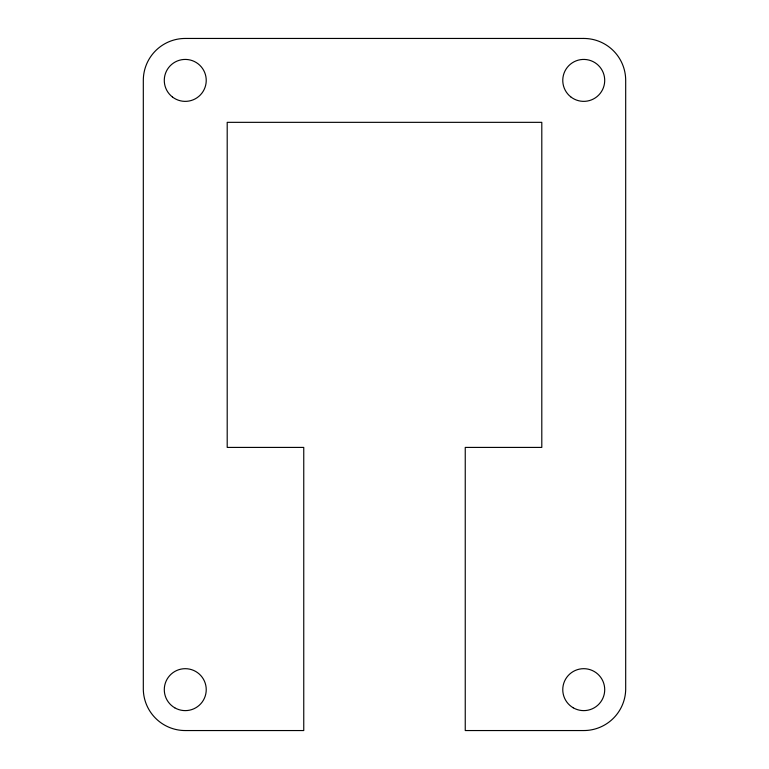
<?xml version="1.0" encoding="UTF-8"?>
<svg xmlns="http://www.w3.org/2000/svg" width="769" height="769" viewBox="0 0 769 769"><rect width="100%" height="100%" fill="white"/><g stroke="black" fill="none" stroke-linecap="round" stroke-linejoin="round"><path stroke-width="1.15" d="M583.738 38.45L185.262 38.45A41.949 41.949 0 0 0 143.313 80.399L143.313 689.649A41.959 41.959 0 0 0 185.262 730.55L303.755 730.55L303.755 447.414L227.201 447.414L227.201 122.338L541.799 122.338L541.799 447.414L465.245 447.414L465.245 730.55L583.738 730.55A41.959 41.959 0 0 0 625.687 689.649L625.687 80.399A41.949 41.949 0 0 0 583.738 38.45M174.774 707.816A20.974 20.974 0 0 0 206.236 689.649A20.974 20.974 0 0 0 174.774 671.491A20.974 20.974 0 0 0 174.774 707.816M172.439 97A20.974 20.974 0 0 0 206.044 83.196A20.974 20.974 0 0 0 177.293 60.991A20.974 20.974 0 0 0 172.439 97M570.694 96.817A20.974 20.974 0 0 0 604.482 83.475A20.974 20.974 0 0 0 576.039 60.886A20.974 20.974 0 0 0 570.694 96.817M573.251 707.816A20.974 20.974 0 0 0 604.713 689.649A20.974 20.974 0 0 0 573.251 671.491A20.974 20.974 0 0 0 573.251 707.816"/></g></svg>
